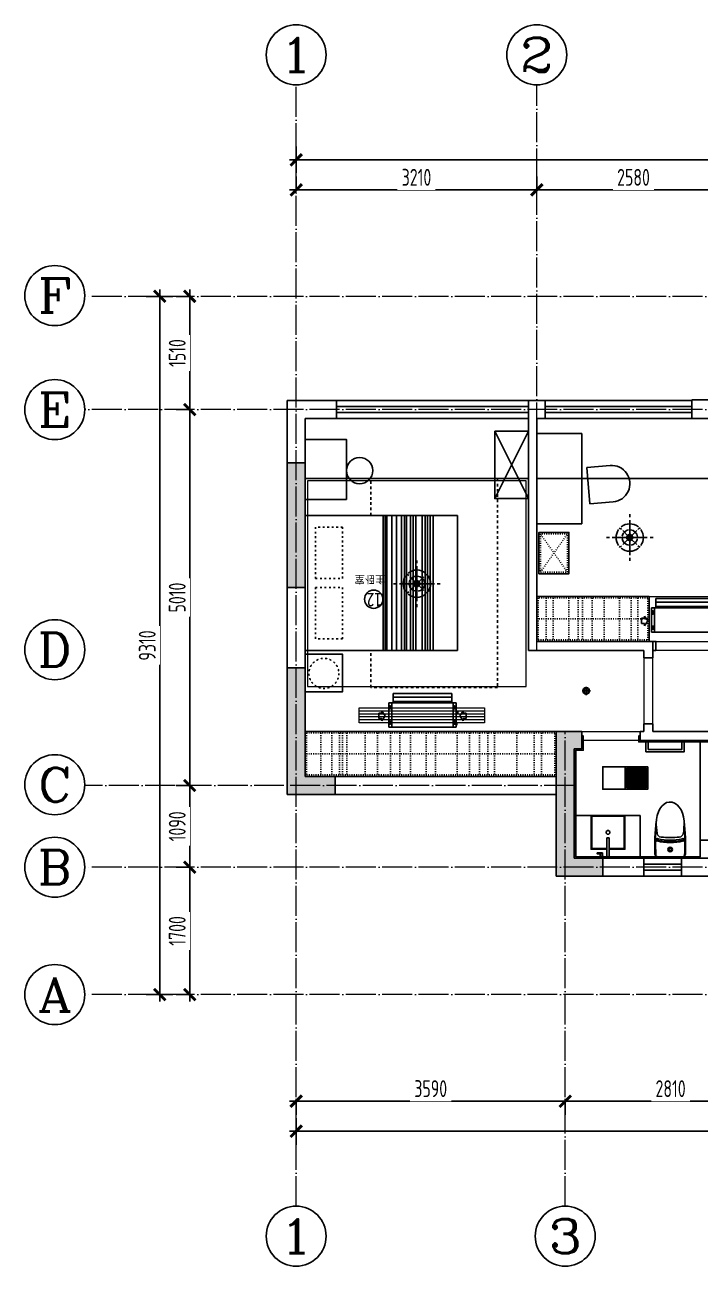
# Model space of a CAD drawing. Header units: inches. Extents: x 15 to 21955, y 10 to 16559.
# Drawn here: x 15 to 9025, y 10 to 16559 of the extents above; entities that cross this region are included whole.
import ezdxf
from ezdxf.enums import TextEntityAlignment as Align

# ---------------------------------------------------------------- set-up
doc = ezdxf.new("R2010")
doc.units = ezdxf.units.IN
doc.header["$MEASUREMENT"] = 0
for name, pattern in [('ACAD_ISO03W100', [30, 12, -18]), ('DOTE', [2.42, 2, -0.2, 0.02, -0.2]), ('iGo户型优化10', [30, 12, -18]), ('iGo户型优化15', [2, 1, -1]), ('iGo户型优化31', [0.35, 0.25, -0.1])]:
    doc.linetypes.add(name, pattern=pattern)
for name, color, linetype in [('AXIS', 1, 'Continuous'), ('AXIS_TEXT', 7, 'Continuous'), ('D-ARCHI', 250, 'Continuous'), ('EVH 立面填充', 8, 'Continuous'), ('IBS-003-建筑窗框', 3, 'Continuous'), ('IBS-182-原建筑非承重墙', 150, 'Continuous'), ('IBS-200-原建筑承重墙柱', 200, 'Continuous'), ('IBS-63-原建筑窗', 63, 'Continuous'), ('IDS-030-造型完成面(看线)', 30, 'Continuous'), ('IDS-040-固定高家具', 40, 'Continuous'), ('IFF-31-卫浴洁具', 31, 'Continuous'), ('IFF-51-活动家具', 51, 'Continuous'), ('iGo户型优化', 7, 'Continuous'), ('IRC-022-天花设备', 22, 'Continuous'), ('IRC-2-天花灯具', 2, 'Continuous'), ('外标注', 50, 'Continuous'), ('房间编号', 50, 'Continuous')]:
    doc.layers.add(name, color=color, linetype=linetype)
doc.layers.add('天棚材质标注', color=2, linetype='Continuous', lineweight=5)
doc.layers.add('门', color=65, linetype='Continuous', lineweight=13)
doc.styles.add('_TCH_AXIS', font='COMPLEX', dxfattribs={"bigfont": 'GBCBIG'})
doc.styles.add('ARI', font='', dxfattribs={"width": 0.8, "height": 200})
doc.styles.add('COMPLEX', font='COMPLEX')
doc.styles.add('HBA-DIMT', font='ARCHS.SHX', dxfattribs={"width": 0.8})
doc.styles.add('MtXpl_Arial_Unicode_', font='Arial Unicode.ttf')
doc.styles.get('ARI').set_extended_font_data('SimSun')
doc.dimstyles.new('HBA_40', dxfattribs={"dimscale": 50, "dimtxt": 2.5, "dimasz": 0.1, "dimexe": 2, "dimexo": 2.5, "dimgap": 0.6, "dimtad": 1, "dimdec": 0, "dimrnd": 5, "dimzin": 0, "dimtxsty": 'HBA-DIMT', "dimblk": 'HBA_DIMENSION_TICK', "dimblk1": 'HBA_DIMENSION_TICK', "dimblk2": 'HBA_DIMENSION_TICK', "dimcen": 0.125, "dimclrd": 44, "dimclre": 44, "dimclrt": 2, "dimadec": 0, "dimazin": 0, "dimtfac": 1, "dimtdec": 0, "dimtix": 1, "dimtmove": 1, "dimatfit": 3, "dimldrblk": 'HBA_Leader_Dot', "dimfxl": 0, "dimtvp": 1, "dimtfill": 1, "dimtolj": 1, "dimtzin": 0, "dimarcsym": 0})

# ---------------------------------------------------------------- blocks, each defined once
blk = doc.blocks.new('HBA_DIMENSION_TICK')
at = {"color": 0, "linetype": 'ByBlock'}
for p, q in [((-10, 0), (0, 0)), ((0, 0), (10, 0))]:
    blk.add_line(p, q, dxfattribs=at)
at = {"color": 50, "linetype": 'ByBlock'}
blk.add_solid([(-10, -7), (-7, -10), (7, 10), (10, 7)], dxfattribs=at)
blk = doc.blocks.new('*D45')
at = {"layer": 'Defpoints', "color": 0, "transparency": 16777216}
for p in [(3635, 2465), (7225, 2465), (7225, 2210)]:
    blk.add_point(p, dxfattribs=at)
at = {"layer": '外标注', "color": 44, "lineweight": -2, "transparency": 16777216}
for p, q in [((3635, 2240), (3635, 2030)), ((3644, 2210), (7216, 2210)), ((7225, 2240), (7225, 2030))]:
    blk.add_line(p, q, dxfattribs=at)
at = {"layer": '外标注', "color": 44, "lineweight": -2, "transparency": 16777216, "xscale": 9, "yscale": 9, "zscale": 9, "rotation": 180}
blk.add_blockref('HBA_DIMENSION_TICK', (3635, 2210), dxfattribs=at)
at = {"layer": '外标注', "color": 44, "lineweight": -2, "transparency": 16777216, "xscale": 9, "yscale": 9, "zscale": 9}
blk.add_blockref('HBA_DIMENSION_TICK', (7225, 2210), dxfattribs=at)
at = {"layer": '外标注', "color": 2, "transparency": 16777216, "insert": (5430, 2377), "char_height": 225, "attachment_point": 5, "style": 'HBA-DIMT', "bg_fill": 3, "box_fill_scale": 1.25, "bg_fill_color": 256, "bg_fill_true_color": 13158600, "bg_fill_transparency": 0}
blk.add_mtext('\\A1;3590', dxfattribs=at)
blk = doc.blocks.new('HBA_Leader_Dot')
at = {"color": 0, "linetype": 'ByBlock'}
blk.add_line((-5, 0), (-10, 0), dxfattribs=at)
at = {"color": 0, "linetype": 'ByBlock', "const_width": 5}
blk.add_lwpolyline([(-2.5, 0, 1), (2.5, 0, 1)], format="xyb", close=True, dxfattribs=at)
blk = doc.blocks.new('*D46')
at = {"layer": 'Defpoints', "color": 0, "transparency": 16777216}
for p in [(7225, 2465), (10035, 2465), (10035, 2210)]:
    blk.add_point(p, dxfattribs=at)
at = {"layer": '外标注', "color": 44, "lineweight": -2, "transparency": 16777216}
for p, q in [((7225, 2240), (7225, 2030)), ((7234, 2210), (10026, 2210)), ((10035, 2240), (10035, 2030))]:
    blk.add_line(p, q, dxfattribs=at)
at = {"layer": '外标注', "color": 44, "lineweight": -2, "transparency": 16777216, "xscale": 9, "yscale": 9, "zscale": 9, "rotation": 180}
blk.add_blockref('HBA_DIMENSION_TICK', (7225, 2210), dxfattribs=at)
at = {"layer": '外标注', "color": 44, "lineweight": -2, "transparency": 16777216, "xscale": 9, "yscale": 9, "zscale": 9}
blk.add_blockref('HBA_DIMENSION_TICK', (10035, 2210), dxfattribs=at)
at = {"layer": '外标注', "color": 2, "transparency": 16777216, "insert": (8630, 2377), "char_height": 225, "attachment_point": 5, "style": 'HBA-DIMT', "bg_fill": 3, "box_fill_scale": 1.25, "bg_fill_color": 256, "bg_fill_true_color": 13158600, "bg_fill_transparency": 0}
blk.add_mtext('\\A1;2810', dxfattribs=at)
blk = doc.blocks.new('*D53')
at = {"layer": 'Defpoints', "color": 0, "transparency": 16777216}
for p in [(3635, 2210), (18335, 2210), (18335, 1810)]:
    blk.add_point(p, dxfattribs=at)
at = {"layer": '外标注', "color": 44, "lineweight": -2, "transparency": 16777216}
for p, q in [((3635, 1985), (3635, 1630)), ((18335, 1985), (18335, 1630)), ((3644, 1810), (18326, 1810))]:
    blk.add_line(p, q, dxfattribs=at)
at = {"layer": '外标注', "color": 44, "lineweight": -2, "transparency": 16777216, "xscale": 9, "yscale": 9, "zscale": 9, "rotation": 180}
blk.add_blockref('HBA_DIMENSION_TICK', (3635, 1810), dxfattribs=at)
at = {"layer": '外标注', "color": 44, "lineweight": -2, "transparency": 16777216, "xscale": 9, "yscale": 9, "zscale": 9}
blk.add_blockref('HBA_DIMENSION_TICK', (18335, 1810), dxfattribs=at)
at = {"layer": '外标注', "color": 2, "transparency": 16777216, "insert": (10985, 1977), "char_height": 225, "attachment_point": 5, "style": 'HBA-DIMT', "bg_fill": 3, "box_fill_scale": 1.25, "bg_fill_color": 256, "bg_fill_true_color": 13158600, "bg_fill_transparency": 0}
blk.add_mtext('\\A1;14700', dxfattribs=at)
blk = doc.blocks.new('*D59')
at = {"layer": 'Defpoints', "color": 0, "transparency": 16777216}
for p in [(6845, 14359), (3635, 14134), (6845, 14134)]:
    blk.add_point(p, dxfattribs=at)
at = {"layer": '外标注', "color": 44, "lineweight": -2, "transparency": 16777216}
for p, q in [((3635, 14359), (3635, 14539)), ((6845, 14359), (6845, 14539)), ((3644, 14359), (6836, 14359))]:
    blk.add_line(p, q, dxfattribs=at)
at = {"layer": '外标注', "color": 44, "lineweight": -2, "transparency": 16777216, "xscale": 9, "yscale": 9, "zscale": 9, "rotation": 180}
blk.add_blockref('HBA_DIMENSION_TICK', (3635, 14359), dxfattribs=at)
at = {"layer": '外标注', "color": 44, "lineweight": -2, "transparency": 16777216, "xscale": 9, "yscale": 9, "zscale": 9}
blk.add_blockref('HBA_DIMENSION_TICK', (6845, 14359), dxfattribs=at)
at = {"layer": '外标注', "color": 2, "transparency": 16777216, "insert": (5240, 14526), "char_height": 225, "attachment_point": 5, "style": 'HBA-DIMT', "bg_fill": 3, "box_fill_scale": 1.25, "bg_fill_color": 256, "bg_fill_true_color": 13158600, "bg_fill_transparency": 0}
blk.add_mtext('\\A1;3210', dxfattribs=at)
blk = doc.blocks.new('*D60')
at = {"layer": 'Defpoints', "color": 0, "transparency": 16777216}
for p in [(9425, 14359), (6845, 14134), (9425, 14134)]:
    blk.add_point(p, dxfattribs=at)
at = {"layer": '外标注', "color": 44, "lineweight": -2, "transparency": 16777216}
for p, q in [((6845, 14359), (6845, 14539)), ((9425, 14359), (9425, 14539)), ((6854, 14359), (9416, 14359))]:
    blk.add_line(p, q, dxfattribs=at)
at = {"layer": '外标注', "color": 44, "lineweight": -2, "transparency": 16777216, "xscale": 9, "yscale": 9, "zscale": 9, "rotation": 180}
blk.add_blockref('HBA_DIMENSION_TICK', (6845, 14359), dxfattribs=at)
at = {"layer": '外标注', "color": 44, "lineweight": -2, "transparency": 16777216, "xscale": 9, "yscale": 9, "zscale": 9}
blk.add_blockref('HBA_DIMENSION_TICK', (9425, 14359), dxfattribs=at)
at = {"layer": '外标注', "color": 2, "transparency": 16777216, "insert": (8135, 14526), "char_height": 225, "attachment_point": 5, "style": 'HBA-DIMT', "bg_fill": 3, "box_fill_scale": 1.25, "bg_fill_color": 256, "bg_fill_true_color": 13158600, "bg_fill_transparency": 0}
blk.add_mtext('\\A1;2580', dxfattribs=at)
blk = doc.blocks.new('*D63')
at = {"layer": 'Defpoints', "color": 0, "transparency": 16777216}
for p in [(18335, 14759), (3635, 14359), (18335, 14359)]:
    blk.add_point(p, dxfattribs=at)
at = {"layer": '外标注', "color": 44, "lineweight": -2, "transparency": 16777216}
for p, q in [((3635, 14584), (3635, 14939)), ((18335, 14584), (18335, 14939)), ((3644, 14759), (18326, 14759))]:
    blk.add_line(p, q, dxfattribs=at)
at = {"layer": '外标注', "color": 44, "lineweight": -2, "transparency": 16777216, "xscale": 9, "yscale": 9, "zscale": 9, "rotation": 180}
blk.add_blockref('HBA_DIMENSION_TICK', (3635, 14759), dxfattribs=at)
at = {"layer": '外标注', "color": 44, "lineweight": -2, "transparency": 16777216, "xscale": 9, "yscale": 9, "zscale": 9}
blk.add_blockref('HBA_DIMENSION_TICK', (18335, 14759), dxfattribs=at)
at = {"layer": '外标注', "color": 2, "transparency": 16777216, "insert": (10985, 14926), "char_height": 225, "attachment_point": 5, "style": 'HBA-DIMT', "bg_fill": 3, "box_fill_scale": 1.25, "bg_fill_color": 256, "bg_fill_true_color": 13158600, "bg_fill_transparency": 0}
blk.add_mtext('\\A1;14700', dxfattribs=at)
blk = doc.blocks.new('*D64')
at = {"layer": 'Defpoints', "color": 0, "transparency": 16777216}
for p in [(2215, 5329), (2416, 5329), (2416, 3630)]:
    blk.add_point(p, dxfattribs=at)
at = {"layer": '外标注', "color": 44, "lineweight": -2, "transparency": 16777216}
for p, q in [((2215, 5329), (2035, 5329)), ((2215, 3639), (2215, 5320)), ((2215, 3630), (2035, 3630))]:
    blk.add_line(p, q, dxfattribs=at)
at = {"layer": '外标注', "color": 44, "lineweight": -2, "transparency": 16777216, "xscale": 9, "yscale": 9, "zscale": 9}
for p, rotation in [((2215, 5329), 90), ((2215, 3630), 270)]:
    blk.add_blockref('HBA_DIMENSION_TICK', p, dxfattribs=dict(at, rotation=rotation))
at = {"layer": '外标注', "color": 2, "transparency": 16777216, "insert": (2048, 4480), "char_height": 225, "attachment_point": 5, "rotation": 90, "style": 'HBA-DIMT', "bg_fill": 3, "box_fill_scale": 1.25, "bg_fill_color": 256, "bg_fill_true_color": 13158600, "bg_fill_transparency": 0}
blk.add_mtext('\\A1;1700', dxfattribs=at)
blk = doc.blocks.new('*D65')
at = {"layer": 'Defpoints', "color": 0, "transparency": 16777216}
for p in [(2215, 6419), (2416, 6419), (2416, 5329)]:
    blk.add_point(p, dxfattribs=at)
at = {"layer": '外标注', "color": 44, "lineweight": -2, "transparency": 16777216}
for p, q in [((2215, 6419), (2035, 6419)), ((2215, 5338), (2215, 6410)), ((2215, 5329), (2035, 5329))]:
    blk.add_line(p, q, dxfattribs=at)
at = {"layer": '外标注', "color": 44, "lineweight": -2, "transparency": 16777216, "xscale": 9, "yscale": 9, "zscale": 9}
for p, rotation in [((2215, 6419), 90), ((2215, 5329), 270)]:
    blk.add_blockref('HBA_DIMENSION_TICK', p, dxfattribs=dict(at, rotation=rotation))
at = {"layer": '外标注', "color": 2, "transparency": 16777216, "insert": (2048, 5874), "char_height": 225, "attachment_point": 5, "rotation": 90, "style": 'HBA-DIMT', "bg_fill": 3, "box_fill_scale": 1.25, "bg_fill_color": 256, "bg_fill_true_color": 13158600, "bg_fill_transparency": 0}
blk.add_mtext('\\A1;1090', dxfattribs=at)
blk = doc.blocks.new('*D66')
at = {"layer": 'Defpoints', "color": 0, "transparency": 16777216}
for p in [(2215, 11429), (2416, 11429), (2416, 6419)]:
    blk.add_point(p, dxfattribs=at)
at = {"layer": '外标注', "color": 44, "lineweight": -2, "transparency": 16777216}
for p, q in [((2215, 11429), (2035, 11429)), ((2215, 6428), (2215, 11420)), ((2215, 6419), (2035, 6419))]:
    blk.add_line(p, q, dxfattribs=at)
at = {"layer": '外标注', "color": 44, "lineweight": -2, "transparency": 16777216, "xscale": 9, "yscale": 9, "zscale": 9}
for p, rotation in [((2215, 11429), 90), ((2215, 6419), 270)]:
    blk.add_blockref('HBA_DIMENSION_TICK', p, dxfattribs=dict(at, rotation=rotation))
at = {"layer": '外标注', "color": 2, "transparency": 16777216, "insert": (2048, 8924), "char_height": 225, "attachment_point": 5, "rotation": 90, "style": 'HBA-DIMT', "bg_fill": 3, "box_fill_scale": 1.25, "bg_fill_color": 256, "bg_fill_true_color": 13158600, "bg_fill_transparency": 0}
blk.add_mtext('\\A1;5010', dxfattribs=at)
blk = doc.blocks.new('*D67')
at = {"layer": 'Defpoints', "color": 0, "transparency": 16777216}
for p in [(2215, 12939), (2416, 12939), (2416, 11429)]:
    blk.add_point(p, dxfattribs=at)
at = {"layer": '外标注', "color": 44, "lineweight": -2, "transparency": 16777216}
for p, q in [((2215, 12939), (2035, 12939)), ((2215, 11438), (2215, 12930)), ((2215, 11429), (2035, 11429))]:
    blk.add_line(p, q, dxfattribs=at)
at = {"layer": '外标注', "color": 44, "lineweight": -2, "transparency": 16777216, "xscale": 9, "yscale": 9, "zscale": 9}
for p, rotation in [((2215, 12939), 90), ((2215, 11429), 270)]:
    blk.add_blockref('HBA_DIMENSION_TICK', p, dxfattribs=dict(at, rotation=rotation))
at = {"layer": '外标注', "color": 2, "transparency": 16777216, "insert": (2048, 12184), "char_height": 225, "attachment_point": 5, "rotation": 90, "style": 'HBA-DIMT', "bg_fill": 3, "box_fill_scale": 1.25, "bg_fill_color": 256, "bg_fill_true_color": 13158600, "bg_fill_transparency": 0}
blk.add_mtext('\\A1;1510', dxfattribs=at)
blk = doc.blocks.new('*D68')
at = {"layer": 'Defpoints', "color": 0, "transparency": 16777216}
for p in [(1815, 12939), (2215, 12939), (2215, 3630)]:
    blk.add_point(p, dxfattribs=at)
at = {"layer": '外标注', "color": 44, "lineweight": -2, "transparency": 16777216}
for p, q in [((1990, 12939), (1635, 12939)), ((1815, 3639), (1815, 12930)), ((1990, 3630), (1635, 3630))]:
    blk.add_line(p, q, dxfattribs=at)
at = {"layer": '外标注', "color": 44, "lineweight": -2, "transparency": 16777216, "xscale": 9, "yscale": 9, "zscale": 9}
for p, rotation in [((1815, 12939), 90), ((1815, 3630), 270)]:
    blk.add_blockref('HBA_DIMENSION_TICK', p, dxfattribs=dict(at, rotation=rotation))
at = {"layer": '外标注', "color": 2, "transparency": 16777216, "insert": (1648, 8285), "char_height": 225, "attachment_point": 5, "rotation": 90, "style": 'HBA-DIMT', "bg_fill": 3, "box_fill_scale": 1.25, "bg_fill_color": 256, "bg_fill_true_color": 13158600, "bg_fill_transparency": 0}
blk.add_mtext('\\A1;9310', dxfattribs=at)
blk = doc.blocks.new('_AXISO')
blk.add_circle((0, 0), 0.5)
at = {"layer": 'AXIS_TEXT', "style": 'COMPLEX', "width": 1.041667}
blk.add_attdef('A', text='', height=0.56, dxfattribs=at).set_placement((-0.25, -0.28), (0.25, -0.28), align=Align.FIT)
blk = doc.blocks.new('rtger')
at = {"layer": 'IFF-31-卫浴洁具', "ltscale": 0.02}
for p in [(64161, 9478), (64161, 9151)]:
    blk.add_line(p, (64161, 9315), dxfattribs=at)
for radius in [29.6, 16.1]:
    blk.add_circle((64065, 9315), radius, dxfattribs=at)
for centre, radius, start, end in [((64006, 6944), 2577, 87.4001, 97.1336), ((63964, 5198), 4312, 87.5288, 93.6994), ((63693, 8401), 1100, 81.703, 90.3481), ((63840, 9431), 60, 5.3921, 79.5299), ((62528, 9307), 1378, 0.3409, 5.3921), ((63943, 9487), 24.1, 108.0596, 207.7967), ((63387, 9339), 552, 357.5425, 14.3815), ((63959, 9491), 18.8, 84.0685, 197.6407), ((63368, 9339), 592, 357.7467, 14.3815), ((63968, 9493), 18.2, 113.5276, 196.6187), ((63368, 9339), 602, 357.7467, 14.3815), ((64121, 9478), 40, 0, 87.4001), ((62528, 9323), 1378, 354.6079, 359.6591), ((63387, 9291), 552, 345.6185, 2.4575), ((63368, 9291), 592, 345.6185, 2.2533), ((63368, 9291), 602, 345.6185, 2.2533), ((63693, 10228), 1100, 269.6519, 278.297), ((64006, 11686), 2577, 262.8664, 272.5999), ((63964, 13431), 4312, 266.3006, 272.4712), ((63840, 9199), 60, 280.4701, 354.6079), ((63943, 9143), 24.1, 152.2033, 251.9404), ((63959, 9138), 18.8, 162.3593, 275.9315), ((63968, 9136), 18.2, 163.3813, 246.4724), ((64121, 9151), 40, 272.5999, 0)]:
    blk.add_arc(centre, radius, start, end, dxfattribs=at)
blk.add_ellipse((63720, 9315), major_axis=(289, 0), ratio=0.648116, start_param=1.570796, end_param=4.592942, dxfattribs=at)
blk = doc.blocks.new('抖音iGo户型优化-0715')
at = {"layer": 'IFF-31-卫浴洁具'}
blk.add_lwpolyline([(13559, -200730), (13769, -200730), (13769, -201180), (13319, -201180), (13319, -200730), (13529, -200730)], dxfattribs=at)
for points in [[(13559, -200880), (13529, -200880), (13529, -200630), (13559, -200630)], [(13659, -200640), (13609, -200640), (13609, -200630), (13659, -200630)], [(13649, -200640), (13619, -200640), (13619, -200670), (13649, -200670)], [(13689, -200681), (13619, -200681), (13619, -200671), (13689, -200671)]]:
    blk.add_lwpolyline(points, close=True, dxfattribs=at)
at = {"layer": 'iGo户型优化', "color": 251, "ltscale": 333}
blk.add_lwpolyline([(13559, -200740), (13759, -200740), (13759, -201170), (13329, -201170), (13329, -200740), (13529, -200740)], dxfattribs=at)
at = {"layer": 'iGo户型优化', "color": 7}
blk.add_circle((13544, -200955), 25, dxfattribs=at)
blk = doc.blocks.new('抖音iGo户型优化-0379')
at = {"layer": 'IFF-51-活动家具', "ltscale": 100}
for p, q in [((61873, -161143), (61899, -161455)), ((61412, -161495), (61387, -161183)), ((61899, -161455), (61412, -161495))]:
    blk.add_line(p, q, dxfattribs=at)
blk.add_arc((61630, -161163), 244, 4.7217, 184.7217, dxfattribs=at)
blk = doc.blocks.new('fntjy')
at = {"layer": 'IFF-51-活动家具'}
for p, q in [((34752, -15106), (34752, -13306)), ((34794, -15106), (34794, -13306)), ((34830, -15106), (34830, -13306)), ((34860, -15106), (34860, -13306)), ((34902, -15106), (34902, -13306)), ((34985, -15106), (34985, -13306)), ((35021, -15106), (35021, -13306)), ((35057, -15106), (35057, -13306)), ((35110, -15106), (35110, -13306)), ((35134, -15106), (35134, -13306)), ((35176, -15106), (35176, -13306)), ((35241, -15106), (35241, -13306)), ((35307, -15106), (35307, -13306)), ((35373, -15106), (35373, -13306)), ((35396, -15106), (35396, -13306)), ((35420, -15106), (35420, -13306))]:
    blk.add_line(p, q, dxfattribs=at)
for points in [[(36461, -12756), (36461, -13256), (35961, -13256), (35961, -12756)], [(34431, -15106), (34431, -13306), (36461, -13306), (36461, -15106)]]:
    blk.add_lwpolyline(points, close=True, dxfattribs=at)
at = {"layer": 'iGo户型优化', "color": 251, "linetype": 'iGo户型优化15', "ltscale": 35}
blk.add_lwpolyline([(35583, -15106), (35583, -15598), (33895, -15598), (33895, -12814), (35583, -12814), (35583, -13306)], dxfattribs=at)
at = {"layer": 'iGo户型优化', "color": 251, "linetype": 'iGo户型优化10', "ltscale": 2}
for points in [[(36323, -13463), (36323, -14145), (35963, -14145), (35963, -13463)], [(36323, -14949), (36323, -14266), (35963, -14266), (35963, -14949)]]:
    blk.add_lwpolyline(points, close=True, dxfattribs=at)
blk.add_circle((36211, -13000), 200, dxfattribs=at)
at = {"layer": '房间编号'}
blk.add_circle((35546, -13989), 122, dxfattribs=at)
at = {"layer": '房间编号', "color": 8, "style": 'MtXpl_Arial_Unicode_'}
blk.add_text('主卧室', height=100, dxfattribs=at).set_placement((35392, -14303))
at = {"layer": '房间编号', "insert": (35639, -13889), "char_height": 183.8, "width": 2606.46, "attachment_point": 3, "style": 'ARI'}
blk.add_mtext('12', dxfattribs=at)
blk = doc.blocks.new('A$C677541E1')
at = {"linetype": 'Continuous'}
for p, q in [((611, 1221), (611, 1145)), ((611, 1145), (611, 1221)), ((611, 1069), (611, 689)), ((611, 689), (611, 1069)), ((368, 854), (398, 823)), ((398, 823), (368, 854)), ((428, 793), (580, 642)), ((580, 642), (428, 793)), ((642, 642), (793, 793)), ((793, 793), (642, 642)), ((823, 823), (854, 854)), ((854, 854), (823, 823)), ((0, 611), (76, 611)), ((76, 611), (0, 611)), ((153, 611), (532, 611)), ((532, 611), (153, 611)), ((368, 368), (398, 398)), ((398, 398), (368, 368)), ((428, 428), (580, 580)), ((580, 580), (428, 428)), ((611, 532), (611, 153)), ((611, 153), (611, 532)), ((642, 580), (793, 428)), ((793, 428), (642, 580)), ((689, 611), (1069, 611)), ((1069, 611), (689, 611)), ((823, 398), (854, 368)), ((854, 368), (823, 398)), ((1221, 611), (1145, 611)), ((1145, 611), (1221, 611)), ((611, 76), (611, 0)), ((611, 0), (611, 76))]:
    blk.add_line(p, q, dxfattribs=at)
at = {"linetype": 'Continuous', "extrusion": (0, 0, -1)}
for major_axis, start_param, end_param in [((-358, 0), 0.888621, 2.252972), ((-358, 1), -0.003333, 0.613772), ((349, 78), 4.06277, 4.162216), ((349, 78), 4.06277, 4.162216), ((78.3, 0), 0.000513, 6.283698), ((78.3, 1), 3.385592, 4.494095), ((-78.3, 1), 1.78909, 2.897593), ((-349, 78), 2.120969, 2.220415), ((-349, 78), 2.120969, 2.220415), ((358, 1), -0.613772, 0.003333), ((358, 1), 2.52782, 3.144925), ((-349, 78), -1.020623, -0.921177), ((-349, 78), -1.020623, -0.921177), ((-358, 0), 4.030214, 5.394564), ((-78.3, 1), -1.352502, -0.243999), ((-39.1, 0.4), 3.131185, 9.41437), ((39.1, 0.4), 3.382419, 4.490922), ((-39.1, 0.4), -1.349329, -0.240826), ((-39.1, 0.4), 1.792263, 2.900766), ((39.1, 0.4), 0.240826, 1.349329), ((78.3, 1), 0.243999, 1.352502), ((349, 78), 0.921177, 1.020623), ((349, 78), 0.921177, 1.020623), ((-358, 1), 3.13826, 3.755365)]:
    blk.add_ellipse((611, 611), major_axis=major_axis, ratio=1, start_param=start_param, end_param=end_param, dxfattribs=at)
at = {"linetype": 'Continuous'}
for major_axis, start_param, end_param in [((-144, 140), -0.014456, 0.602649), ((-141, 143), -0.608759, 0.008346), ((-32.1, 30.1), 3.109878, 9.393063), ((-31, 31.2), -1.336602, -0.228099), ((-146, 139), -0.825662, -0.726216), ((-146, 139), -0.825662, -0.726216), ((-143, 142), 4.028499, 5.392849), ((-171, 105), 0.467757, 0.567203), ((-171, 105), 0.467757, 0.567203), ((-143, 142), 0.886906, 2.251257), ((-32.1, 30.1), 0.2, 1.308503), ((-14.8, 16.2), 3.186593, 9.469778), ((-31, 31.2), 1.804991, 2.913494), ((-15.1, 16), 0.25847, 1.366973), ((-16.1, 15), -1.374959, -0.266456), ((-16.1, 15), 1.766633, 2.875136), ((-146, 139), 2.315931, 2.415377), ((-146, 139), 2.315931, 2.415377), ((-15.1, 16), 3.400063, 4.508566), ((-141, 143), 2.532833, 3.149938), ((-32.1, 30.1), 3.341592, 4.450095), ((-144, 140), 3.127137, 3.744242), ((-171, 105), 3.609349, 3.708795), ((-171, 105), 3.609349, 3.708795)]:
    blk.add_ellipse((611, 611), major_axis=major_axis, ratio=1, start_param=start_param, end_param=end_param, dxfattribs=at)
blk = doc.blocks.new('ewrwrewqewer')
at = {"layer": 'IRC-022-天花设备'}
for p, q in [((1808539, 857245), (1808539, 857568)), ((1808539, 857268), (1808539, 857568)), ((1809439, 857568), (1808539, 857568)), ((1808579, 857245), (1808579, 857568)), ((1809399, 857568), (1809399, 857245)), ((1809439, 857568), (1809439, 857245)), ((1808406, 857418), (1808406, 857453)), ((1808406, 857453), (1808448, 857453)), ((1808406, 857383), (1808406, 857418)), ((1808448, 857383), (1808406, 857383)), ((1808448, 857453), (1808448, 857483)), ((1808448, 857483), (1808490, 857418)), ((1808490, 857418), (1808448, 857353)), ((1808448, 857353), (1808448, 857383)), ((1808552, 857514), (1808539, 857514)), ((1808552, 857501), (1808539, 857501)), ((1808552, 857514), (1808552, 857523)), ((1808552, 857493), (1808552, 857501)), ((1808566, 857493), (1808566, 857523)), ((1809412, 857493), (1809412, 857523)), ((1809426, 857514), (1809426, 857523)), ((1809426, 857514), (1809439, 857514)), ((1809426, 857501), (1809439, 857501)), ((1809426, 857493), (1809426, 857501)), ((1809439, 857541), (1809449, 857541)), ((1809439, 857515), (1809449, 857515)), ((1809439, 857390), (1809459, 857390)), ((1809439, 857385), (1809459, 857385)), ((1809449, 857541), (1809449, 857515)), ((1809459, 857390), (1809459, 857360)), ((1809459, 857390), (1809463, 857386)), ((1809463, 857386), (1809463, 857363)), ((1809530, 857483), (1809488, 857418)), ((1809488, 857418), (1809530, 857353)), ((1809530, 857453), (1809530, 857483)), ((1809572, 857453), (1809530, 857453)), ((1809530, 857353), (1809530, 857383)), ((1809530, 857383), (1809572, 857383)), ((1809572, 857418), (1809572, 857453)), ((1809572, 857383), (1809572, 857418)), ((1808552, 857311), (1808539, 857311)), ((1808552, 857298), (1808539, 857298)), ((1809439, 857245), (1808539, 857245)), ((1808552, 857320), (1808552, 857311)), ((1808552, 857298), (1808552, 857290)), ((1808566, 857320), (1808566, 857290)), ((1808599, 857225), (1808599, 857245)), ((1809379, 857225), (1808599, 857225)), ((1808599, 857225), (1808599, 857118)), ((1809379, 857225), (1809379, 857245)), ((1809379, 857225), (1809379, 857118)), ((1809412, 857320), (1809412, 857290)), ((1809426, 857320), (1809426, 857311)), ((1809426, 857311), (1809439, 857311)), ((1809426, 857298), (1809439, 857298)), ((1809426, 857298), (1809426, 857290)), ((1809439, 857365), (1809459, 857365)), ((1809439, 857360), (1809459, 857360)), ((1809459, 857360), (1809463, 857363)), ((1808599, 857169), (1809379, 857169)), ((1809379, 857118), (1808599, 857118))]:
    blk.add_line(p, q, dxfattribs=at)
for centre in [(1808629, 857235), (1808729, 857235), (1808829, 857235), (1808849, 857235), (1808948, 857235), (1809048, 857235), (1809148, 857235), (1809248, 857235), (1809348, 857235)]:
    blk.add_circle(centre, 2.35, dxfattribs=at)
for centre, start, end in [((1808559, 857523), 359.9995, 180), ((1808559, 857493), 180, 0.0316), ((1809419, 857523), 0, 180.0005), ((1809419, 857493), 179.9684, 0), ((1808559, 857320), 359.9684, 180), ((1808559, 857290), 180, 0.0005), ((1809419, 857320), 0, 180.0316), ((1809419, 857290), 179.9995, 0)]:
    blk.add_arc(centre, 6.67, start, end, dxfattribs=at)
blk = doc.blocks.new('A$C2C253EB8')
at = {"layer": 'IRC-2-天花灯具', "color": 250}
for p, q in [((0, 55), (110, 55)), ((55, 0), (55, 110))]:
    blk.add_line(p, q, dxfattribs=at)
at = {"layer": 'IRC-2-天花灯具', "color": 2}
blk.add_ellipse((55, 55), major_axis=(44, 0), ratio=1, start_param=1.571461413961594, end_param=7.85464672114118, dxfattribs=at)
at = {"layer": 'IRC-2-天花灯具', "color": 251}
blk.add_ellipse((55, 55), major_axis=(33, 0), ratio=1, start_param=1.570667, end_param=7.853852, dxfattribs=at)

msp = doc.modelspace()

# ---------------------------------------------------------------- hatches: boundary and pattern name
at = {"layer": 'EVH 立面填充'}
h = msp.add_hatch(color=256, dxfattribs=at)
h.dxf.hatch_style = 1
h.paths.add_polyline_path([(3514.9, 9058.8), (3754.9, 9058.8), (3754.9, 10718.8), (3514.9, 10718.8)])
h = msp.add_hatch(color=256, dxfattribs=at)
h.dxf.hatch_style = 1
h.paths.add_polyline_path([(3754.9, 6538.8), (3754.9, 7988.8), (3514.9, 7988.8), (3514.9, 6298.8), (4154.9, 6298.8), (4154.9, 6538.8)])
h = msp.add_hatch(color=256, dxfattribs=at)
h.dxf.hatch_style = 1
h.paths.add_polyline_path([(7104.6, 5208.8), (7724.6, 5208.8), (7724.6, 5448.8), (7344.6, 5448.8), (7344.6, 6908.8), (7444.6, 6908.8), (7444.6, 7138.8), (7104.6, 7138.8)])
at = {"layer": 'IRC-2-天花灯具'}
h = msp.add_hatch(dxfattribs=at)
h.set_pattern_fill('ANSI31', color=256, scale=80)
h.set_pattern_definition([(45, (-85743.484, 22435.546), (-7.0710678, 7.0710678), [])])
h.paths.add_polyline_path([(8045.2, 6388.8), (8305.2, 6388.8), (8305.2, 6648.8), (8045.2, 6648.8)])

# ---------------------------------------------------------------- linework, layer by layer
at = {"layer": 'IBS-003-建筑窗框', "color": 251, "ltscale": 10}
for p, q in [((4174.9, 11549.8), (6734.9, 11549.8)), ((6954.9, 11548.8), (8914.9, 11548.8)), ((4174.9, 11308.8), (6734.9, 11308.8)), ((6954.9, 11308.8), (8914.9, 11308.8)), ((8274.6, 5448.8), (8774.6, 5448.8)), ((8274.6, 5208.8), (8774.6, 5208.8))]:
    msp.add_line(p, q, dxfattribs=at)
at = {"layer": 'IBS-182-原建筑非承重墙'}
for p, q in [((4174.9, 11549.8), (3514.9, 11549.8)), ((3514.9, 10718.8), (3514.9, 11548.8)), ((4174.9, 11308.8), (4174.9, 11549.8)), ((6734.9, 11549.8), (6954.9, 11549.8)), ((6734.9, 8218.8), (6734.9, 11548.8)), ((6954.9, 11549.8), (6954.9, 11308.8)), ((8914.9, 11308.8), (8914.9, 11558.8)), ((8914.9, 11558.8), (9324.9, 11558.8)), ((3754.9, 10718.8), (3754.9, 11308.8)), ((3754.9, 11308.8), (4174.9, 11308.8)), ((6844.9, 8338.8), (6844.9, 11308.8)), ((6844.9, 11308.8), (6954.9, 11308.8)), ((9324.9, 11308.8), (8914.9, 11308.8)), ((3754.9, 10508.8), (6734.9, 10508.8)), ((9324.9, 10508.8), (6844.9, 10508.8)), ((3514.9, 7988.8), (3514.9, 9058.8)), ((3754.9, 7988.8), (3754.9, 9058.8)), ((8394.9, 8338.8), (6844.9, 8338.8)), ((8394.9, 8118.8), (8394.9, 8338.8)), ((8274.9, 8218.8), (6734.9, 8218.8)), ((8274.9, 8118.8), (8274.9, 8218.8)), ((8394.9, 8118.8), (8274.9, 8118.8)), ((8274.6, 7138.8), (8224.6, 7138.8)), ((8224.6, 7138.8), (8224.6, 7018.8)), ((8394.6, 7238.8), (8274.6, 7238.8)), ((8274.6, 7238.8), (8274.6, 7138.8)), ((8394.6, 7138.8), (8394.6, 7238.8)), ((12044.6, 7138.8), (8394.6, 7138.8)), ((8224.6, 7018.8), (9924.6, 7018.8)), ((7104.6, 6538.8), (4154.9, 6538.8)), ((7104.6, 6298.8), (4154.9, 6298.8)), ((7724.6, 5448.8), (8274.6, 5448.8)), ((8274.6, 5448.8), (8274.6, 5208.8)), ((10154.6, 5448.8), (8774.6, 5448.8)), ((8774.6, 5448.8), (8774.6, 5208.8)), ((8274.6, 5208.8), (7724.6, 5208.8)), ((11234.6, 5208.8), (8774.6, 5208.8))]:
    msp.add_line(p, q, dxfattribs=at)
msp.add_lwpolyline([(8394.9, 8338.8), (8434.9, 8338.8), (8434.9, 8218.8), (8394.9, 8218.8)], close=True, dxfattribs=at)
at = {"layer": 'IBS-200-原建筑承重墙柱', "ltscale": 0.02}
for p, q in [((3514.9, 10718.8), (3754.9, 10718.8)), ((3514.9, 9058.8), (3514.9, 10718.8)), ((3754.9, 10718.8), (3754.9, 9058.8)), ((3514.9, 9058.8), (3754.9, 9058.8)), ((3754.9, 7988.8), (3514.9, 7988.8)), ((3514.9, 7988.8), (3514.9, 6298.8)), ((3754.9, 7988.8), (3754.9, 6538.8)), ((7444.6, 7138.8), (7104.6, 7138.8)), ((7104.6, 7138.8), (7104.6, 5208.8)), ((7444.6, 7138.8), (7444.6, 6908.8)), ((7444.6, 6908.8), (7344.6, 6908.8)), ((7344.6, 6908.8), (7344.6, 5448.8)), ((4154.9, 6538.8), (3754.9, 6538.8)), ((4154.9, 6298.8), (4154.9, 6538.8)), ((4154.9, 6298.8), (3514.9, 6298.8)), ((7724.6, 5448.8), (7344.6, 5448.8)), ((7724.6, 5448.8), (7724.6, 5208.8)), ((7724.6, 5208.8), (7104.6, 5208.8))]:
    msp.add_line(p, q, dxfattribs=at)
at = {"layer": 'IBS-63-原建筑窗'}
for p, q in [((4174.9, 11469.8), (6734.9, 11469.8)), ((6954.9, 11468.8), (8914.9, 11468.8)), ((4174.9, 11388.8), (6734.9, 11388.8)), ((6954.9, 11388.8), (8914.9, 11388.8)), ((8274.6, 5368.8), (8774.6, 5368.8)), ((8274.6, 5288.8), (8774.6, 5288.8))]:
    msp.add_line(p, q, dxfattribs=at)
at = {"layer": 'IDS-030-造型完成面(看线)'}
msp.add_lwpolyline([(8224.6, 7078.8), (8204.6, 7078.8), (8204.6, 6998.8), (9904.6, 6998.8), (9904.6, 5688.8), (9024.6, 5688.8), (9024.6, 5468.8), (7364.6, 5468.8), (7364.6, 6888.8), (7464.6, 6888.8), (7464.6, 7078.8), (7444.6, 7078.8)], dxfattribs=at)
at = {"layer": 'IDS-040-固定高家具', "linetype": 'ACAD_ISO03W100'}
for p, q in [((6894, 9262.2), (7254, 9772.2)), ((7254, 9262.2), (6894, 9772.2)), ((6968.3, 8918.8), (6968.3, 8358.8)), ((7063.4, 8918.8), (7063.4, 8358.8)), ((7273.6, 8918.8), (7273.6, 8358.8)), ((7397.4, 8918.8), (7397.4, 8358.8)), ((7455, 8918.8), (7455, 8358.8)), ((7581.8, 8918.8), (7581.8, 8358.8)), ((7743, 8918.8), (7743, 8358.8)), ((7947.5, 8918.8), (7947.5, 8358.8)), ((8103, 8918.8), (8103, 8358.8)), ((8192.3, 8918.8), (8192.3, 8358.8)), ((8324.9, 8638.8), (6864.9, 8638.8)), ((3962, 7118.8), (3962, 6558.8)), ((4110.7, 7118.8), (4110.7, 6558.8)), ((4214.8, 7118.8), (4214.8, 6558.8)), ((4252, 7118.8), (4252, 6558.8)), ((4311.5, 7118.8), (4311.5, 6558.8)), ((4556.9, 7118.8), (4556.9, 6558.8)), ((4720.5, 7118.8), (4720.5, 6558.8)), ((4891.6, 7118.8), (4891.6, 6558.8)), ((5018, 7118.8), (5018, 6558.8)), ((5159.3, 7118.8), (5159.3, 6558.8)), ((5367.5, 7118.8), (5367.5, 6558.8)), ((5493.9, 7118.8), (5493.9, 6558.8)), ((5784, 7118.8), (5784, 6558.8)), ((5947.6, 7118.8), (5947.6, 6558.8)), ((6081.4, 7118.8), (6081.4, 6558.8)), ((6193, 7118.8), (6193, 6558.8)), ((6282.2, 7118.8), (6282.2, 6558.8)), ((6579.7, 7118.8), (6579.7, 6558.8)), ((6810.2, 7118.8), (6810.2, 6558.8)), ((6906.9, 7118.8), (6906.9, 6558.8)), ((7084.6, 6838.8), (3774.9, 6838.8))]:
    msp.add_line(p, q, dxfattribs=at)
at = {"layer": 'IDS-040-固定高家具'}
for p, q in [((8344.9, 8938.8), (6844.9, 8938.8)), ((8344.9, 8338.8), (8344.9, 8938.8)), ((7104.6, 7138.8), (3754.9, 7138.8))]:
    msp.add_line(p, q, dxfattribs=at)
msp.add_lwpolyline([(6874, 9242.2), (6874, 9792.2), (7274, 9792.2), (7274, 9242.2)], close=True, dxfattribs=at)
at = {"layer": 'IDS-040-固定高家具', "linetype": 'ACAD_ISO03W100'}
for points in [[(6894, 9262.2), (7254, 9262.2), (7254, 9772.2), (6894, 9772.2)], [(6864.9, 8358.8), (8324.9, 8358.8), (8324.9, 8918.8), (6864.9, 8918.8)], [(3774.9, 6558.8), (7084.6, 6558.8), (7084.6, 7118.8), (3774.9, 7118.8)]]:
    msp.add_lwpolyline(points, close=True, dxfattribs=at)
at = {"layer": 'IFF-31-卫浴洁具', "ltscale": 0.02}
for p, q in [((9024.6, 5688.8), (9024.6, 6998.8)), ((8224.6, 6018.8), (7364.6, 6018.8)), ((8224.6, 5468.8), (8224.6, 6018.8))]:
    msp.add_line(p, q, dxfattribs=at)
for points in [[(8301.4, 6998.8), (8301.4, 6868.8), (8811.4, 6868.8), (8811.4, 6998.8)], [(8331.4, 6998.8), (8331.4, 6898.8), (8781.4, 6898.8), (8781.4, 6998.8)]]:
    msp.add_lwpolyline(points, dxfattribs=at)
at = {"layer": 'IFF-51-活动家具'}
for p, q in [((6284.9, 10243.2), (6734.9, 11143.2)), ((6284.9, 11143.2), (6734.9, 10243.2)), ((7444.9, 11108.8), (6844.9, 11108.8)), ((7444.9, 9908.8), (7444.9, 11108.8)), ((6844.9, 9908.8), (7444.9, 9908.8))]:
    msp.add_line(p, q, dxfattribs=at)
for points in [[(6284.9, 11143.2), (6734.9, 11143.2), (6734.9, 10243.2), (6284.9, 10243.2)], [(3754.9, 10231.8), (4304.9, 10231.8), (4304.9, 11031.8), (3754.9, 11031.8)]]:
    msp.add_lwpolyline(points, close=True, dxfattribs=at)
msp.add_circle((4481.4, 10616.6), 175, dxfattribs=at)
at = {"layer": 'IRC-2-天花灯具'}
msp.add_line((8025.2, 6368.8), (8025.2, 6668.8), dxfattribs=at)
for points in [[(8325.2, 6668.8), (8325.2, 6368.8), (7725.2, 6368.8), (7725.2, 6668.8)], [(8045.2, 6388.8), (8305.2, 6388.8), (8305.2, 6648.8), (8045.2, 6648.8)]]:
    msp.add_lwpolyline(points, close=True, dxfattribs=at)
at = {"layer": '天棚材质标注', "color": 1}
for p, q in [((8344.9, 8938.8), (9324.9, 8938.8)), ((4476.5, 7413.7), (6147, 7413.7)), ((4476.5, 7373.7), (6147, 7373.7)), ((4476.5, 7337.4), (6147, 7337.4)), ((4476.5, 7297.4), (6147, 7297.4))]:
    msp.add_line(p, q, dxfattribs=at)
for points in [[(3784.9, 7738.8), (6704.9, 7738.8), (6704.9, 10478.8), (3784.9, 10478.8)], [(4476.5, 7455.5), (6147, 7455.5), (6147, 7255.5), (4476.5, 7255.5)]]:
    msp.add_lwpolyline(points, close=True, dxfattribs=at)
at = {"layer": '门', "color": 8, "lineweight": 5}
for points in [[(8434.9, 8338.8), (9274.9, 8338.8), (9274.9, 8218.8), (8434.9, 8218.8)], [(8274.6, 7238.8), (8394.9, 7238.8), (8394.9, 8118.8), (8274.6, 8118.8)], [(8224.6, 7018.8), (7444.6, 7018.8), (7444.6, 7138.8), (8224.6, 7138.8)]]:
    msp.add_lwpolyline(points, close=True, dxfattribs=at)

# ---------------------------------------------------------------- block references
at = {"rotation": 180}
msp.add_blockref('fntjy', (40216, -5087.2), dxfattribs=at)
at = {"color": 7, "linetype": 'iGo户型优化31', "rotation": 180}
msp.add_blockref('抖音iGo户型优化-0715', (21339, -195161.5), dxfattribs=at)
at = {"layer": 'AXIS'}
ref = msp.add_blockref('_AXISO', (3634.9, 16159), dxfattribs=dict(at, xscale=800, yscale=800, zscale=800))
ref.add_attrib('A', '1', dxfattribs={"layer": 'AXIS_TEXT', "height": 452.5, "style": '_TCH_AXIS', "width": 2.333333}).set_placement((3408.6, 15932.7), (3861.2, 15932.7), align=Align.FIT)
ref = msp.add_blockref('_AXISO', (6844.9, 16159), dxfattribs=dict(at, xscale=800, yscale=800, zscale=800))
ref.add_attrib('A', '2', dxfattribs={"layer": 'AXIS_TEXT', "height": 452.5, "style": '_TCH_AXIS', "width": 1.5}).set_placement((6618.6, 15932.7), (7071.2, 15932.7), align=Align.FIT)
ref = msp.add_blockref('_AXISO', (415, 12949), dxfattribs=dict(at, xscale=800, yscale=800, zscale=800))
ref.add_attrib('A', 'F', dxfattribs={"layer": 'AXIS_TEXT', "height": 452.5, "style": '_TCH_AXIS', "width": 1.3125}).set_placement((188.7, 12722.7), (641.3, 12722.7), align=Align.FIT)
ref = msp.add_blockref('_AXISO', (414.9, 11428.8), dxfattribs=dict(at, xscale=800, yscale=800, zscale=800))
ref.add_attrib('A', 'E', dxfattribs={"layer": 'AXIS_TEXT', "height": 452.5, "style": '_TCH_AXIS', "width": 1.3125}).set_placement((188.6, 11202.5), (641.2, 11202.5), align=Align.FIT)
ref = msp.add_blockref('_AXISO', (414.9, 8229), dxfattribs=dict(at, xscale=800, yscale=800, zscale=800))
ref.add_attrib('A', 'D', dxfattribs={"layer": 'AXIS_TEXT', "height": 452.5, "style": '_TCH_AXIS', "width": 1.235294}).set_placement((188.6, 8002.7), (641.2, 8002.7), align=Align.FIT)
ref = msp.add_blockref('_AXISO', (414.9, 6429), dxfattribs=dict(at, xscale=800, yscale=800, zscale=800))
ref.add_attrib('A', 'C', dxfattribs={"layer": 'AXIS_TEXT', "height": 452.5, "style": '_TCH_AXIS', "width": 1.4}).set_placement((188.6, 6202.7), (641.2, 6202.7), align=Align.FIT)
ref = msp.add_blockref('_AXISO', (414.9, 5328.8), dxfattribs=dict(at, xscale=800, yscale=800, zscale=800))
ref.add_attrib('A', 'B', dxfattribs={"layer": 'AXIS_TEXT', "height": 452.5, "style": '_TCH_AXIS', "width": 1.235294}).set_placement((188.6, 5102.5), (641.2, 5102.5), align=Align.FIT)
ref = msp.add_blockref('_AXISO', (415.1, 3630.4), dxfattribs=dict(at, xscale=800, yscale=800, zscale=800))
ref.add_attrib('A', 'A', dxfattribs={"layer": 'AXIS_TEXT', "height": 452.5, "style": '_TCH_AXIS', "width": 1.166667}).set_placement((188.8, 3404.2), (641.4, 3404.2), align=Align.FIT)
ref = msp.add_blockref('_AXISO', (3634.9, 410.4), dxfattribs=dict(at, xscale=800, yscale=800, zscale=800))
ref.add_attrib('A', '1', dxfattribs={"layer": 'AXIS_TEXT', "height": 452.5, "style": '_TCH_AXIS', "width": 2.333333}).set_placement((3408.6, 184.2), (3861.2, 184.2), align=Align.FIT)
ref = msp.add_blockref('_AXISO', (7224.6, 410.4), dxfattribs=dict(at, xscale=800, yscale=800, zscale=800))
ref.add_attrib('A', '3', dxfattribs={"layer": 'AXIS_TEXT', "height": 452.5, "style": '_TCH_AXIS', "width": 1.5}).set_placement((6998.3, 184.2), (7450.9, 184.2), align=Align.FIT)
at = {"layer": 'IFF-31-卫浴洁具', "ltscale": 0.02, "xscale": -1, "rotation": 89.99999999999928}
msp.add_blockref('rtger', (17939.4, 69629.9), dxfattribs=at)
at = {"layer": 'IFF-51-活动家具', "rotation": 270}
msp.add_blockref('抖音iGo户型优化-0379', (169005.7, 72071.6), dxfattribs=at)
at = {"layer": 'IRC-022-天花设备', "color": 250, "xscale": -1, "rotation": 180}
for p in [(-1800165.1, 866029.9), (-1803669.4, 864764.3)]:
    msp.add_blockref('ewrwrewqewer', p, dxfattribs=at)
at = {"layer": 'IRC-2-天花灯具', "xscale": 0.509157656016598, "yscale": 0.509157656016598, "zscale": 0.509157656016598}
for p in [(7774, 9412.9), (4934, 8797.9)]:
    msp.add_blockref('A$C677541E1', p, dxfattribs=at)
at = {"layer": 'IRC-2-天花灯具', "xscale": -1, "rotation": 180}
msp.add_blockref('A$C2C253EB8', (7449.7, 7733.8), dxfattribs=at)

# ---------------------------------------------------------------- dimensions: what is measured, and where the dimension line sits
at = {"layer": '外标注'}
for base, p1, p2, picture, middle in [((6844.9, 14359), (3634.9, 14134.4), (6844.9, 14134.4), '*D59', (5239.9, 14525.5)), ((7224.6, 2210.4), (3634.9, 2465.5), (7224.6, 2465.5), '*D45', (5429.7, 2376.9))]:
    dim = msp.add_linear_dim(base=base, p1=p1, p2=p2, dimstyle='HBA_40', override={"dimscale": 90, "dimfxl": 200, "dimfxlon": 1}, dxfattribs=at)
    dim.commit()
    dim.dimension.update_dxf_attribs({"geometry": picture, "text_midpoint": middle})
dim = msp.add_linear_dim(base=(2214.9, 5328.8), p1=(2416.1, 3630.4), p2=(2416.1, 5328.8), angle=270, dimstyle='HBA_40', override={"dimscale": 90, "dimfxl": 200, "dimfxlon": 1}, dxfattribs=at)
dim.commit()
dim.dimension.update_dxf_attribs({"geometry": '*D64', "text_midpoint": (2048.4, 4479.6)})

# ---------------------------------------------------------------- next in the draw order: dimensions: what is measured, and where the dimension line sits
for base, p1, p2, picture, middle in [((9424.9, 14359), (6844.9, 14134.4), (9424.9, 14134.4), '*D60', (8134.9, 14525.5)), ((10034.6, 2210.4), (7224.6, 2465.5), (10034.6, 2465.5), '*D46', (8629.6, 2376.9))]:
    dim = msp.add_linear_dim(base=base, p1=p1, p2=p2, dimstyle='HBA_40', override={"dimscale": 90, "dimfxl": 200, "dimfxlon": 1}, dxfattribs=at)
    dim.commit()
    dim.dimension.update_dxf_attribs({"geometry": picture, "text_midpoint": middle})
dim = msp.add_linear_dim(base=(2214.9, 6418.8), p1=(2416.1, 5328.8), p2=(2416.1, 6418.8), angle=270, dimstyle='HBA_40', override={"dimscale": 90, "dimfxl": 200, "dimfxlon": 1}, dxfattribs=at)
dim.commit()
dim.dimension.update_dxf_attribs({"geometry": '*D65', "text_midpoint": (2048.4, 5873.8)})

# ---------------------------------------------------------------- next in the draw order: dimensions: what is measured, and where the dimension line sits
for base, p1, p2, picture, middle in [((18334.9, 14759), (3634.9, 14359), (18334.9, 14359), '*D63', (10984.9, 14925.5)), ((18334.9, 1810.4), (3634.9, 2210.4), (18334.9, 2210.4), '*D53', (10984.9, 1976.9))]:
    dim = msp.add_linear_dim(base=base, p1=p1, p2=p2, dimstyle='HBA_40', override={"dimscale": 90, "dimfxl": 200, "dimfxlon": 1}, dxfattribs=at)
    dim.commit()
    dim.dimension.update_dxf_attribs({"geometry": picture, "text_midpoint": middle})
dim = msp.add_linear_dim(base=(2214.9, 11428.8), p1=(2416.1, 6418.8), p2=(2416.1, 11428.8), angle=270, dimstyle='HBA_40', override={"dimscale": 90, "dimfxl": 200, "dimfxlon": 1}, dxfattribs=at)
dim.commit()
dim.dimension.update_dxf_attribs({"geometry": '*D66', "text_midpoint": (2048.4, 8923.8)})

# ---------------------------------------------------------------- next in the draw order: linework, layer by layer
at = {"layer": 'D-ARCHI', "color": 251, "linetype": 'DOTE', "lineweight": 5, "ltscale": 200}
for p, q in [((3634.9, 810.4), (3634.9, 15759)), ((6844.9, 8218.8), (6844.9, 15759)), ((7224.6, 810.4), (7224.6, 7138.8))]:
    msp.add_line(p, q, dxfattribs=at)

# ---------------------------------------------------------------- next in the draw order: dimensions: what is measured, and where the dimension line sits
at = {"layer": '外标注'}
dim = msp.add_linear_dim(base=(2214.9, 12939), p1=(2416.1, 11428.8), p2=(2416.1, 12939), angle=270, dimstyle='HBA_40', override={"dimscale": 90, "dimfxl": 200, "dimfxlon": 1}, dxfattribs=at)
dim.commit()
dim.dimension.update_dxf_attribs({"geometry": '*D67', "text_midpoint": (2048.4, 12183.9)})

# ---------------------------------------------------------------- next in the draw order: dimensions: what is measured, and where the dimension line sits
dim = msp.add_linear_dim(base=(1814.9, 12939), p1=(2214.9, 3630.4), p2=(2214.9, 12939), angle=90, dimstyle='HBA_40', override={"dimscale": 90, "dimfxl": 200, "dimfxlon": 1}, dxfattribs=at)
dim.commit()
dim.dimension.update_dxf_attribs({"geometry": '*D68', "text_midpoint": (1648.4, 8284.7)})

# ---------------------------------------------------------------- next in the draw order: linework, layer by layer
at = {"layer": 'D-ARCHI', "color": 251, "linetype": 'DOTE', "lineweight": 5, "ltscale": 200}
for p, q in [((21154.9, 12939), (827.6, 12939)), ((21154.9, 11428.8), (814.9, 11428.8)), ((7344.6, 6418.8), (827.6, 6418.8)), ((21154.9, 5328.8), (827.6, 5328.8)), ((21154.9, 3630.4), (827.6, 3630.4))]:
    msp.add_line(p, q, dxfattribs=at)

doc.saveas('drawing.dxf')
